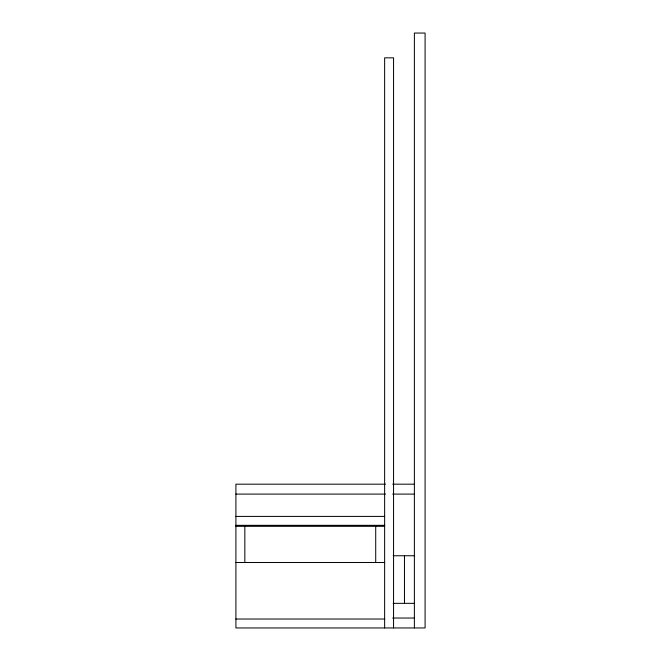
<?xml version="1.0" encoding="UTF-8"?>
<svg xmlns="http://www.w3.org/2000/svg" width="661" height="661" viewBox="0 0 661 661"><rect width="100%" height="100%" fill="white"/><g stroke="black" fill="none" stroke-linecap="round" stroke-linejoin="round"><path stroke-width="0.99" d="M385.495 484.183L235.911 484.183L235.911 627.95L425.089 627.95L425.089 33.05L414.381 33.05L414.381 627.95M392.717 484.183L414.381 484.183M235.911 494.098L385.495 494.098M392.717 494.098L414.381 494.098M235.911 516.406L384.636 516.406M235.911 525.33L384.636 525.33M235.911 526.321L384.636 526.321M393.138 555.752L414.381 555.752M235.911 562.511L384.636 562.511M393.138 603.344L414.381 603.344M392.717 618.035L414.381 618.035M235.911 619.027L384.636 619.027M404.466 555.752L404.466 603.344M393.559 627.95L393.559 57.838L384.636 57.838L384.636 627.95M375.712 526.321L375.712 562.511M244.834 526.321L244.834 562.511"/></g></svg>
